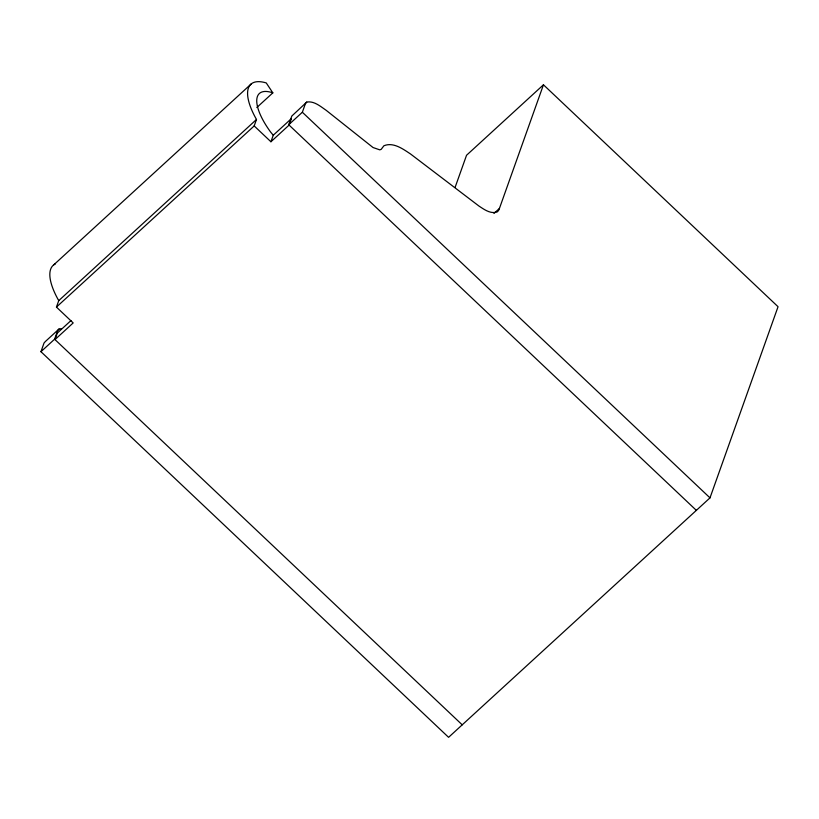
<?xml version="1.0" encoding="UTF-8"?>
<svg xmlns="http://www.w3.org/2000/svg" width="819" height="819" viewBox="0 0 819 819"><rect width="100%" height="100%" fill="white"/><g stroke="black" fill="none" stroke-linecap="round" stroke-linejoin="round"><path stroke-width="1.23" d="M455.088 187.428L466.543 155.262L543.458 84.787L778.05 306.716L709.991 497.87L448.587 737.325L40.95 351.699L44.031 343.018L45.352 341.533L58.988 329.033L61.445 328.624M40.95 351.699L54.586 339.199L57.668 330.528L58.988 329.033M696.355 510.37L288.718 124.734L291.799 116.063L306.756 102.078C314.097 100.747 320.495 106.439 326.157 110.299L373.044 147.533L379.75 149.846L381.152 149.386L383.927 145.751C393.345 141.851 402.979 148.997 410.534 153.982L478.89 205.999C484.183 209.49 490.929 214.496 497.522 211.763L498.914 209.889L543.458 84.787M288.718 124.734L302.354 112.244L305.436 103.563L306.756 102.078M70.956 320.577L57.32 333.077L54.996 339.588L73.178 322.932L56.439 307.094L58.743 300.645A62.981 23.157 47.5 0 1 55.446 263.861M254.187 125.931L256.49 119.472A62.981 23.157 47.5 0 1 266.257 82.944L272.829 92.854A50.389 18.52 47.5 0 0 270.557 131.961L273.249 135.248L270.925 141.759L254.187 125.931L56.439 307.094M291.042 119.666L289.117 125.072L270.925 141.759M53.685 264.916L251.433 83.743M256.818 107.514L272.829 92.854M58.743 300.645L256.49 119.472M273.249 135.248L291.431 118.581M493.98 213.442L499.426 208.435M302.354 112.244L709.991 497.87M54.586 339.199L462.223 724.835"/></g></svg>
